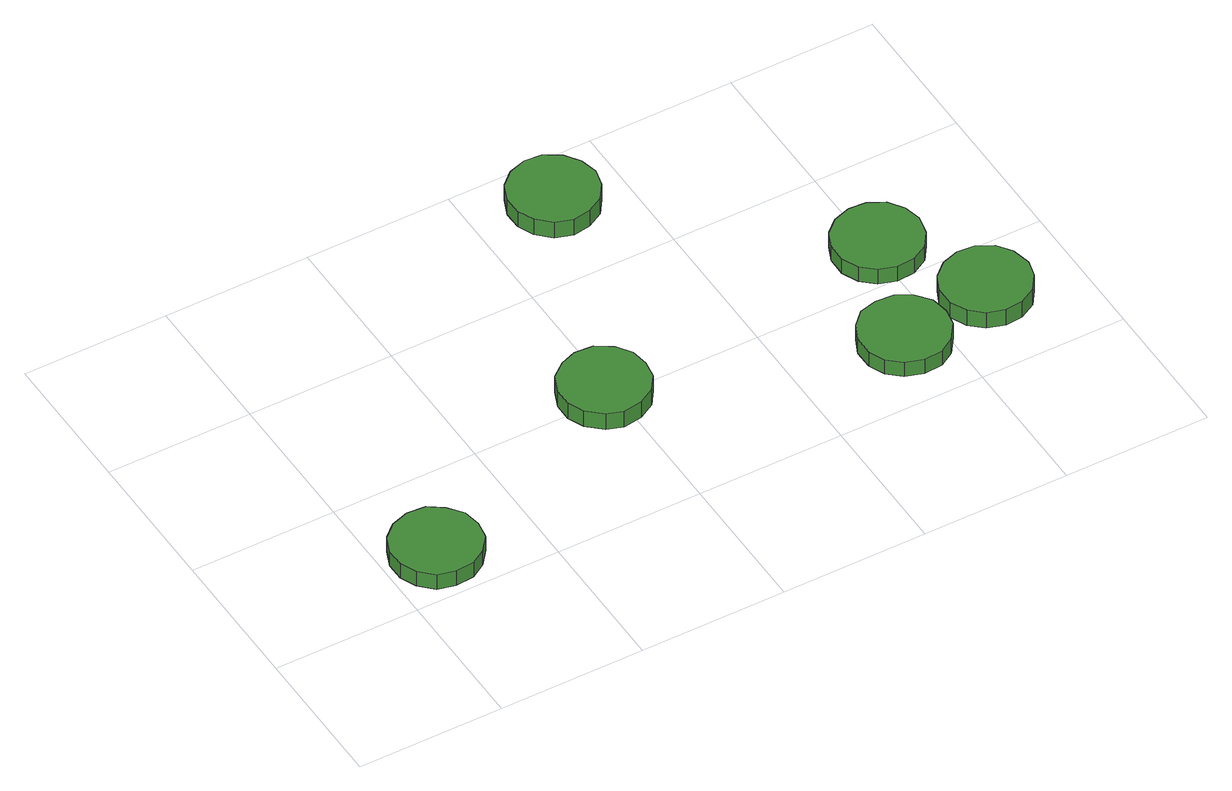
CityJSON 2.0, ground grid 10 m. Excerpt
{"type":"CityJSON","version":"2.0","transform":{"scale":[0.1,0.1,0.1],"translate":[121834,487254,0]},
"CityObjects":{
"tree1":{"type":"SolitaryVegetationObject","attributes":{"function":"something"},"geometry":[{"type":"MultiSurface","lod":"1","boundaries":[[[0,1,2,3,4,5,6,7,8,9,10,11,12,13,14]],[[15,16,17,18,19,20,21,22,23,24,25,26,27,28,29]],[[0,29,28,1]],[[1,28,27,2]],[[2,27,26,3]],[[3,26,25,4]],[[4,25,24,5]],[[5,24,23,6]],[[6,23,22,7]],[[7,22,21,8]],[[8,21,20,9]],[[9,20,19,10]],[[10,19,18,11]],[[11,18,17,12]],[[12,17,16,13]],[[13,16,15,14]],[[14,15,29,0]]]}]},
"tree2":{"type":"SolitaryVegetationObject","attributes":{"function":"something"},"geometry":[{"type":"MultiSurface","lod":"1","boundaries":[[[30,31,32,33,34,35,36,37,38,39,40,41,42,43,44]],[[45,46,47,48,49,50,51,52,53,54,55,56,57,58,59]],[[30,59,58,31]],[[31,58,57,32]],[[32,57,56,33]],[[33,56,55,34]],[[34,55,54,35]],[[35,54,53,36]],[[36,53,52,37]],[[37,52,51,38]],[[38,51,50,39]],[[39,50,49,40]],[[40,49,48,41]],[[41,48,47,42]],[[42,47,46,43]],[[43,46,45,44]],[[44,45,59,30]]]}]},
"tree3":{"type":"SolitaryVegetationObject","attributes":{"function":"something"},"geometry":[{"type":"MultiSurface","lod":"1","boundaries":[[[60,61,62,63,64,65,66,67,68,69,70,71,72,73,74]],[[75,76,77,78,79,80,81,82,83,84,85,86,87,88,89]],[[60,89,88,61]],[[61,88,87,62]],[[62,87,86,63]],[[63,86,85,64]],[[64,85,84,65]],[[65,84,83,66]],[[66,83,82,67]],[[67,82,81,68]],[[68,81,80,69]],[[69,80,79,70]],[[70,79,78,71]],[[71,78,77,72]],[[72,77,76,73]],[[73,76,75,74]],[[74,75,89,60]]]}]},
"tree4":{"type":"SolitaryVegetationObject","attributes":{"function":"something"},"geometry":[{"type":"MultiSurface","lod":"1","boundaries":[[[90,91,92,93,94,95,96,97,98,99,100,101,102,103,104]],[[105,106,107,108,109,110,111,112,113,114,115,116,117,118,119]],[[90,119,118,91]],[[91,118,117,92]],[[92,117,116,93]],[[93,116,115,94]],[[94,115,114,95]],[[95,114,113,96]],[[96,113,112,97]],[[97,112,111,98]],[[98,111,110,99]],[[99,110,109,100]],[[100,109,108,101]],[[101,108,107,102]],[[102,107,106,103]],[[103,106,105,104]],[[104,105,119,90]]]}]},
"tree5":{"type":"SolitaryVegetationObject","attributes":{"function":"something"},"geometry":[{"type":"MultiSurface","lod":"1","boundaries":[[[120,121,122,123,124,125,126,127,128,129,130,131,132,133,134]],[[135,136,137,138,139,140,141,142,143,144,145,146,147,148,149]],[[120,149,148,121]],[[121,148,147,122]],[[122,147,146,123]],[[123,146,145,124]],[[124,145,144,125]],[[125,144,143,126]],[[126,143,142,127]],[[127,142,141,128]],[[128,141,140,129]],[[129,140,139,130]],[[130,139,138,131]],[[131,138,137,132]],[[132,137,136,133]],[[133,136,135,134]],[[134,135,149,120]]]}]},
"tree6":{"type":"SolitaryVegetationObject","attributes":{"function":"something"},"geometry":[{"type":"MultiSurface","lod":"1","boundaries":[[[150,151,152,153,154,155,156,157,158,159,160,161,162,163,164]],[[165,166,167,168,169,170,171,172,173,174,175,176,177,178,179]],[[150,179,178,151]],[[151,178,177,152]],[[152,177,176,153]],[[153,176,175,154]],[[154,175,174,155]],[[155,174,173,156]],[[156,173,172,157]],[[157,172,171,158]],[[158,171,170,159]],[[159,170,169,160]],[[160,169,168,161]],[[161,168,167,162]],[[162,167,166,163]],[[163,166,165,164]],[[164,165,179,150]]]}]}
},
"vertices":[
[64,35,19],[62,47,19],[54,57,19],[44,64,19],[31,65,19],[19,61,19],[10,53,19],[5,41,19],[5,29,19],[10,18,19],[19,9,19],[31,6,19],[44,7,19],[54,13,19],[62,23,19],[62,23,7],[54,13,7],[44,7,7],[31,6,7],[19,9,7],[10,18,7],[5,29,7],[5,41,7],[10,53,7],[19,61,7],[31,65,7],[44,64,7],[54,57,7],[62,47,7],[64,35,7],
[223,103,20],[221,115,20],[214,125,20],[203,132,20],[190,133,20],[179,129,20],[169,121,20],[164,109,20],[164,97,20],[169,86,20],[179,77,20],[190,73,20],[203,75,20],[214,81,20],[221,91,20],[221,91,7],[214,81,7],[203,75,7],[190,73,7],[179,77,7],[169,86,7],[164,97,7],[164,109,7],[169,121,7],[179,129,7],[190,133,7],[203,132,7],[214,125,7],[221,115,7],[223,103,7],
[283,264,19],[280,276,19],[273,286,19],[262,293,19],[250,294,19],[238,290,19],[229,282,19],[224,270,19],[224,258,19],[229,247,19],[238,238,19],[250,234,19],[262,236,19],[273,242,19],[280,252,19],[280,252,6],[273,242,6],[262,236,6],[250,234,6],[238,238,6],[229,247,6],[224,258,6],[224,270,6],[229,282,6],[238,290,6],[250,294,6],[262,293,6],[273,286,6],[280,276,6],[283,264,6],
[404,50,19],[402,62,19],[394,72,19],[384,78,19],[371,79,19],[359,76,19],[350,67,19],[345,56,19],[345,43,19],[350,32,19],[359,24,19],[371,20,19],[384,21,19],[394,27,19],[402,38,19],[402,38,7],[394,27,7],[384,21,7],[371,20,7],[359,24,7],[350,32,7],[345,43,7],[345,56,7],[350,67,7],[359,76,7],[371,79,7],[384,78,7],[394,72,7],[402,62,7],[404,50,7],
[432,129,18],[429,141,18],[422,151,18],[411,157,18],[399,158,18],[387,154,18],[378,146,18],[373,135,18],[373,122,18],[378,111,18],[387,103,18],[399,99,18],[411,100,18],[422,106,18],[429,116,18],[429,116,6],[422,106,6],[411,100,6],[399,99,6],[387,103,6],[378,111,6],[373,122,6],[373,135,6],[378,146,6],[387,154,6],[399,158,6],[411,157,6],[422,151,6],[429,141,6],[432,129,6],
[469,61,19],[466,74,19],[459,84,19],[448,90,19],[436,91,19],[424,87,19],[415,79,19],[410,68,19],[410,55,19],[415,44,19],[424,36,19],[436,32,19],[448,33,19],[459,39,19],[466,49,19],[466,49,6],[459,39,6],[448,33,6],[436,32,6],[424,36,6],[415,44,6],[410,55,6],[410,68,6],[415,79,6],[424,87,6],[436,91,6],[448,90,6],[459,84,6],[466,74,6],[469,61,6]
]}
